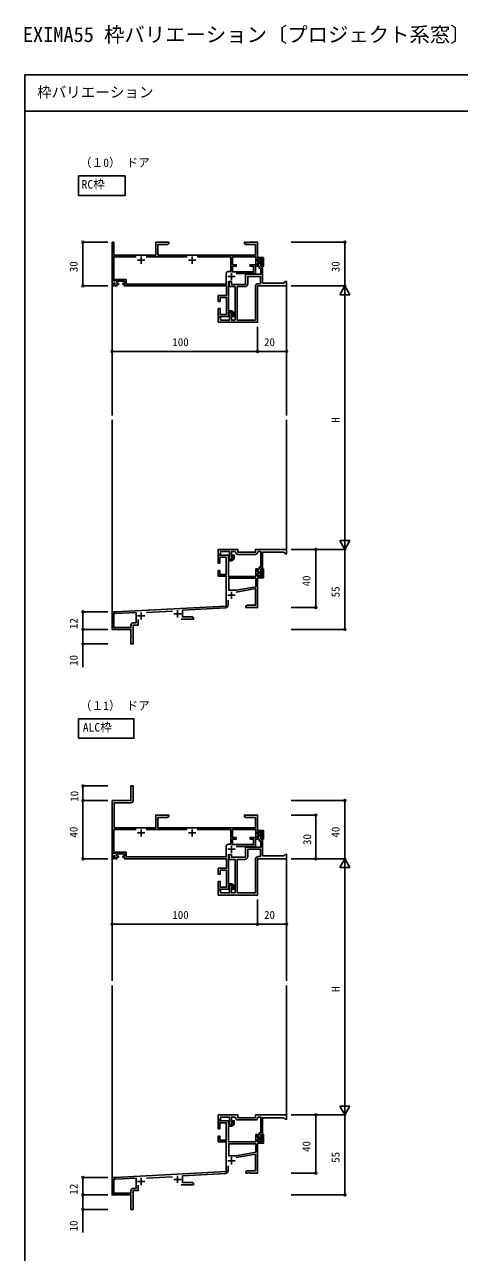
# Model space of a CAD drawing. Units: millimetres, scale not verified. Extents: x -437 to 438, y -681 to 679.
# Drawn here: x -437 to -138, y -165 to 679 of the extents above; entities that cross this region are included whole.
import ezdxf
from ezdxf.enums import TextEntityAlignment as Align

# ---------------------------------------------------------------- set-up
doc = ezdxf.new("R2010")
doc.units = ezdxf.units.MM
doc.header["$LTSCALE"] = 4
for name, color, linetype in [('0-1_USER1', 3, 'Continuous'), ('0-2_YKK_11', 7, 'Continuous'), ('0-3_YKK_12', 2, 'Continuous'), ('0-4_YKK_D', 6, 'Continuous'), ('0-5_YKK_ZWAK', 7, 'Continuous')]:
    doc.layers.add(name, color=color, linetype=linetype)
doc.styles.add('ＭＳ ゴシック', font='')
doc.styles.get('ＭＳ ゴシック').set_extended_font_data('MS Gothic')

msp = doc.modelspace()

# ---------------------------------------------------------------- linework, layer by layer
at = {"layer": '0-1_USER1'}
for points in [[(-399.8, 574.577), (-367.8, 574.577), (-367.8, 561.22), (-399.8, 561.22)], [(-399.8, 201.577), (-361.8, 201.577), (-361.8, 188.22), (-399.8, 188.22)]]:
    msp.add_lwpolyline(points, close=True, dxfattribs=at)
at = {"layer": '0-2_YKK_11'}
for p, q in [((-359.3, 516.7), (-354.3, 516.7)), ((-356.8, 519.2), (-356.8, 514.2)), ((-353.401, 519), (-325.199, 519)), ((-324.3, 516.7), (-319.3, 516.7)), ((-321.8, 519.2), (-321.8, 514.2)), ((-294.8, 508), (-294.8, 503)), ((-297.3, 505.5), (-292.3, 505.5)), ((-290.3, 314.506), (-278.3, 314.506)), ((-294.8, 288.906), (-294.8, 283.906)), ((-297.3, 286.406), (-292.3, 286.406)), ((-297, 283.07), (-297, 279.764)), ((-359.3, 272.206), (-354.3, 272.206)), ((-356.8, 274.706), (-356.8, 269.706)), ((-335.199, 275.463), (-353.141, 274.523)), ((-334.3, 273.706), (-329.3, 273.706)), ((-331.8, 276.206), (-331.8, 271.206)), ((-359.3, 123.109), (-354.3, 123.109)), ((-356.8, 125.609), (-356.8, 120.609)), ((-353.401, 125.409), (-325.199, 125.409)), ((-324.3, 123.109), (-319.3, 123.109)), ((-321.8, 125.609), (-321.8, 120.609)), ((-297.3, 111.909), (-292.3, 111.909)), ((-294.8, 114.409), (-294.8, 109.409)), ((-290.3, -74.085), (-278.3, -74.085)), ((-294.8, -99.685), (-294.8, -104.685)), ((-297.3, -102.185), (-292.3, -102.185)), ((-297, -105.521), (-297, -108.827)), ((-359.3, -116.385), (-354.3, -116.385)), ((-356.8, -113.885), (-356.8, -118.885)), ((-335.199, -113.128), (-353.141, -114.068)), ((-334.3, -114.885), (-329.3, -114.885)), ((-331.8, -112.385), (-331.8, -117.385))]:
    msp.add_line(p, q, dxfattribs=at)
for points in [[(-291.527, 507.5), (-278.3, 507.5), (-278.3, 512.5), (-276.8, 512.5), (-276.8, 514.18), (-276.24, 515.15), (-276.5, 515.6), (-276.8, 515.9), (-276.8, 517.5), (-273.8, 517.5), (-273.8, 513.262), (-274.34, 512.95), (-274.22, 512.5), (-272.8, 512.5), (-272.8, 518.5), (-276.8, 518.5), (-276.8, 529), (-282.842, 529), (-283.025, 528.88), (-283.575, 528.88), (-283.758, 529), (-283.842, 529), (-284.025, 528.88), (-284.575, 528.88), (-284.758, 529), (-285.8, 529), (-285.8, 528), (-284.761, 527.4), (-278.3, 527.4), (-278.3, 520.2), (-345.3, 520.2), (-345.3, 527.4), (-338.839, 527.4), (-337.8, 528), (-337.8, 529), (-346.8, 529), (-346.8, 520.2), (-375.6, 520.2), (-375.6, 529), (-376.8, 529)], [(-376.8, 529), (-376.8, 499), (-375.8, 499), (-375.8, 501), (-374.8, 501), (-374.8, 499), (-373.5, 499), (-373.5, 500), (-372.4, 500), (-372.4, 500.8), (-373.5, 500.8), (-373.5, 502.3), (-368.3, 502.3), (-368.3, 500.8), (-369.4, 500.8), (-369.4, 500), (-368.3, 500), (-368.3, 499), (-298.2, 499), (-298.2, 492.5), (-303.8, 492.5), (-303.8, 488.4), (-302.6, 488.4), (-302.6, 491.1), (-298.2, 491.1), (-298.2, 479.4), (-302.6, 479.4), (-302.6, 483.4), (-303.8, 483.4), (-303.8, 478), (-296.8, 478), (-296.8, 480.8), (-294.417, 480.8), (-293.8, 479.732), (-293.8, 479), (-294.8, 479), (-294.8, 478), (-292.8, 478), (-292.8, 480), (-293.406, 481.05)], [(-298.3, 507.5), (-298.3, 500.2), (-367.2, 500.2), (-367.2, 503.5), (-374.5, 503.5), (-374.5, 502.5), (-375.6, 502.5), (-375.6, 519), (-360.199, 519)], [(-318.401, 519), (-295.2, 519), (-295.2, 509), (-296.8, 509)], [(-303.804, 474), (-276.804, 474), (-276.804, 499), (-256.804, 499), (-256.804, 502), (-257.804, 502), (-258.304, 501.5), (-258.804, 501), (-273.304, 501), (-273.304, 512.5), (-274.504, 512.5), (-274.504, 517.1), (-276.804, 517.1), (-276.804, 515.9), (-275.704, 515.9), (-275.704, 514.3), (-276.004, 514), (-276.504, 513.5), (-276.504, 513.3), (-276.004, 512.8), (-275.704, 512.5), (-275.704, 511.3), (-274.504, 511.3), (-274.504, 507), (-285.104, 507), (-285.104, 500), (-294.804, 500), (-294.804, 502), (-296.304, 502), (-296.304, 498.5), (-292.304, 498.5), (-292.304, 475.5), (-294.804, 475.5), (-294.804, 479.004), (-294.554, 479.3), (-294.344, 479.746), (-294.953, 480.8), (-296.004, 480.8), (-296.004, 475.5), (-302.304, 475.5)], [(-294.705, 481.8), (-296.8, 481.8), (-296.8, 502.227)], [(-278.304, 498.5), (-278.304, 475.5), (-290.804, 475.5), (-290.804, 498.5), (-285.604, 498.5)], [(-283.604, 500.5), (-283.604, 505.5), (-274.804, 505.5), (-274.804, 500.5), (-276.304, 500.5)], [(-302.304, 475.5), (-302.304, 477.5), (-303.804, 477.5), (-303.804, 474)], [(-358.8, 269.806), (-358.8, 266.006), (-362.3, 266.006), (-362.3, 253.006), (-363.8, 253.006), (-363.8, 257.547), (-363.68, 257.731), (-363.68, 258.281), (-363.8, 258.464), (-363.8, 263.006), (-376.8, 263.006), (-376.8, 275.006), (-374.5, 275.006), (-298.3, 278.999), (-298.3, 299.506), (-303.8, 299.506), (-303.8, 303.406), (-302.8, 303.406), (-302.8, 300.706), (-298.3, 300.706), (-298.3, 312.606), (-302.8, 312.606), (-302.8, 308.406), (-303.8, 308.406), (-303.8, 314.006), (-296.8, 314.006), (-296.8, 311.206), (-294.417, 311.206), (-293.8, 312.274), (-293.8, 313.006), (-294.8, 313.006), (-294.8, 314.006), (-292.8, 314.006), (-292.8, 312.006), (-293.406, 310.956)], [(-256.8, 318.006), (-278.3, 318.006), (-278.3, 316.006), (-290.3, 316.006), (-290.3, 318.006), (-303.8, 318.006), (-303.8, 314.506), (-302.3, 314.506), (-302.3, 316.506), (-296, 316.506), (-296, 311.206), (-294.949, 311.206), (-294.34, 312.26), (-294.55, 312.706), (-294.8, 313.002), (-294.8, 316.506), (-292.3, 316.506), (-291.8, 316.006)], [(-276.8, 316.006), (-276.3, 316.506), (-274.5, 316.506), (-274.5, 305.706), (-275.7, 305.706), (-275.7, 304.506), (-276, 304.206), (-276.5, 303.706), (-276.5, 303.506), (-276, 303.006), (-275.7, 302.706), (-275.7, 301.106), (-276.8, 301.106), (-276.8, 299.906), (-274.5, 299.906), (-274.5, 304.506), (-273.3, 304.506), (-273.3, 316.006), (-258.8, 316.006), (-258.3, 315.506), (-257.8, 315.006), (-256.8, 315.006), (-256.8, 318.006)], [(-294.705, 310.206), (-296.8, 310.206), (-296.8, 299.406), (-278, 299.406), (-278, 304.506), (-276.8, 304.506), (-276.8, 302.825), (-276.24, 301.856), (-276.5, 301.406), (-276.8, 301.106), (-276.8, 299.506), (-273.8, 299.506), (-273.8, 303.744), (-274.34, 304.056), (-274.22, 304.506), (-272.8, 304.506), (-272.8, 298.506), (-276.8, 298.506), (-276.8, 278.006), (-281.842, 278.006), (-282.025, 278.126), (-282.575, 278.126), (-282.758, 278.006), (-282.842, 278.006), (-283.025, 278.126), (-283.575, 278.126), (-283.758, 278.006), (-284.8, 278.006), (-284.8, 279.006), (-283.761, 279.606), (-278.3, 279.606), (-278.3, 291.006), (-291.6, 288.661)], [(-360.3, 274.548), (-374.469, 273.806), (-375.6, 273.806), (-375.6, 264.206), (-363.8, 264.206), (-363.8, 266.006)], [(-362.3, 267.506), (-360.3, 267.506), (-360.3, 274.548)], [(-298.895, 277.766), (-328.3, 276.225), (-328.3, 271.606), (-321.839, 271.606), (-320.8, 271.006), (-320.8, 270.006), (-329.3, 270.006)], [(-376.8, 145.409), (-363.8, 145.409), (-363.8, 155.409), (-362.3, 155.409), (-362.3, 145.409)], [(-293.406, 87.459), (-292.8, 86.409), (-292.8, 84.409), (-294.8, 84.409), (-294.8, 85.409), (-293.8, 85.409), (-293.8, 86.141), (-294.417, 87.209), (-296.8, 87.209), (-296.8, 84.409), (-303.8, 84.409), (-303.8, 89.809), (-302.6, 89.809), (-302.6, 85.809), (-298.2, 85.809), (-298.2, 97.509), (-302.6, 97.509), (-302.6, 94.809), (-303.8, 94.809), (-303.8, 98.909), (-298.2, 98.909), (-298.2, 105.409), (-368.3, 105.409), (-368.3, 106.409), (-369.4, 106.409), (-369.4, 107.209), (-368.3, 107.209), (-368.3, 108.709), (-373.5, 108.709), (-373.5, 107.209), (-372.4, 107.209), (-372.4, 106.409), (-373.5, 106.409), (-373.5, 105.409), (-374.8, 105.409), (-374.8, 107.409), (-375.8, 107.409), (-375.8, 105.409), (-376.8, 105.409), (-376.8, 145.409)], [(-363.8, 143.909), (-375.3, 143.909), (-375.3, 126.609), (-346.8, 126.609), (-346.8, 135.409), (-337.8, 135.409), (-337.8, 134.409), (-338.839, 133.809), (-345.3, 133.809), (-345.3, 126.609), (-278.3, 126.609), (-278.3, 133.809), (-284.761, 133.809), (-285.8, 134.409), (-285.8, 135.409), (-284.758, 135.409), (-284.575, 135.289), (-284.025, 135.289), (-283.842, 135.409), (-283.758, 135.409), (-283.575, 135.289), (-283.025, 135.289), (-282.842, 135.409), (-276.8, 135.409), (-276.8, 124.909), (-272.8, 124.909), (-272.8, 118.909), (-274.22, 118.909), (-274.34, 119.359), (-273.8, 119.671), (-273.8, 123.909), (-276.8, 123.909), (-276.8, 122.309), (-276.5, 122.009), (-276.24, 121.559), (-276.8, 120.589), (-276.8, 118.909), (-278.3, 118.909), (-278.3, 113.909), (-291.527, 113.909)], [(-298.3, 113.909), (-298.3, 106.609), (-367.2, 106.609), (-367.2, 109.909), (-374.5, 109.909), (-374.5, 108.909), (-375.6, 108.909), (-375.6, 125.409), (-360.199, 125.409)], [(-318.401, 125.409), (-295.2, 125.409), (-295.2, 115.409), (-296.8, 115.409)], [(-303.804, 80.409), (-276.804, 80.409), (-276.804, 105.409), (-256.804, 105.409), (-256.804, 108.409), (-257.804, 108.409), (-258.304, 107.909), (-258.804, 107.409), (-273.304, 107.409), (-273.304, 118.909), (-274.504, 118.909), (-274.504, 123.509), (-276.804, 123.509), (-276.804, 122.309), (-275.704, 122.309), (-275.704, 120.709), (-276.004, 120.409), (-276.504, 119.909), (-276.504, 119.709), (-276.004, 119.209), (-275.704, 118.909), (-275.704, 117.709), (-274.504, 117.709), (-274.504, 113.409), (-285.104, 113.409), (-285.104, 106.409), (-294.804, 106.409), (-294.804, 108.409), (-296.304, 108.409), (-296.304, 104.909), (-292.304, 104.909), (-292.304, 81.909), (-294.804, 81.909), (-294.804, 85.413), (-294.554, 85.709), (-294.344, 86.155), (-294.953, 87.209), (-296.004, 87.209), (-296.004, 81.909), (-302.304, 81.909)], [(-283.604, 106.909), (-283.604, 111.909), (-274.804, 111.909), (-274.804, 106.909), (-276.304, 106.909)], [(-296.8, 108.636), (-296.8, 88.209), (-294.705, 88.209)], [(-278.304, 104.909), (-278.304, 81.909), (-290.804, 81.909), (-290.804, 104.909), (-285.604, 104.909)], [(-302.304, 81.909), (-302.304, 83.909), (-303.804, 83.909), (-303.804, 80.409)], [(-358.8, -118.785), (-358.8, -122.585), (-362.3, -122.585), (-362.3, -135.585), (-363.8, -135.585), (-363.8, -131.043), (-363.68, -130.86), (-363.68, -130.31), (-363.8, -130.127), (-363.8, -125.585), (-376.8, -125.585), (-376.8, -113.585), (-374.5, -113.585), (-298.3, -109.592), (-298.3, -89.085), (-303.8, -89.085), (-303.8, -85.185), (-302.8, -85.185), (-302.8, -87.885), (-298.3, -87.885), (-298.3, -75.985), (-302.8, -75.985), (-302.8, -80.185), (-303.8, -80.185), (-303.8, -74.585), (-296.8, -74.585), (-296.8, -77.385), (-294.417, -77.385), (-293.8, -76.317), (-293.8, -75.585), (-294.8, -75.585), (-294.8, -74.585), (-292.8, -74.585), (-292.8, -76.585), (-293.406, -77.635)], [(-256.8, -70.585), (-278.3, -70.585), (-278.3, -72.585), (-290.3, -72.585), (-290.3, -70.585), (-303.8, -70.585), (-303.8, -74.085), (-302.3, -74.085), (-302.3, -72.085), (-296, -72.085), (-296, -77.385), (-294.949, -77.385), (-294.34, -76.331), (-294.55, -75.885), (-294.8, -75.589), (-294.8, -72.085), (-292.3, -72.085), (-291.8, -72.585)], [(-276.8, -72.585), (-276.3, -72.085), (-274.5, -72.085), (-274.5, -82.885), (-275.7, -82.885), (-275.7, -84.085), (-276, -84.385), (-276.5, -84.885), (-276.5, -85.085), (-276, -85.585), (-275.7, -85.885), (-275.7, -87.485), (-276.8, -87.485), (-276.8, -88.685), (-274.5, -88.685), (-274.5, -84.085), (-273.3, -84.085), (-273.3, -72.585), (-258.8, -72.585), (-258.3, -73.085), (-257.8, -73.585), (-256.8, -73.585), (-256.8, -70.585)], [(-294.705, -78.385), (-296.8, -78.385), (-296.8, -89.185), (-278, -89.185), (-278, -84.085), (-276.8, -84.085), (-276.8, -85.766), (-276.24, -86.735), (-276.5, -87.185), (-276.8, -87.485), (-276.8, -89.085), (-273.8, -89.085), (-273.8, -84.847), (-274.34, -84.535), (-274.22, -84.085), (-272.8, -84.085), (-272.8, -90.085), (-276.8, -90.085), (-276.8, -110.585), (-281.842, -110.585), (-282.025, -110.465), (-282.575, -110.465), (-282.758, -110.585), (-282.842, -110.585), (-283.025, -110.465), (-283.575, -110.465), (-283.758, -110.585), (-284.8, -110.585), (-284.8, -109.585), (-283.761, -108.985), (-278.3, -108.985), (-278.3, -97.585), (-291.6, -99.93)], [(-360.3, -114.043), (-374.469, -114.785), (-375.6, -114.785), (-375.6, -124.385), (-363.8, -124.385), (-363.8, -122.585)], [(-362.3, -121.085), (-360.3, -121.085), (-360.3, -114.043)], [(-298.895, -110.825), (-328.3, -112.366), (-328.3, -116.985), (-321.839, -116.985), (-320.8, -117.585), (-320.8, -118.585), (-329.3, -118.585)]]:
    msp.add_lwpolyline(points, dxfattribs=at)
for points in [[(-278, 519), (-294, 519), (-294, 513.5), (-291.5, 513.5), (-291.5, 512.5), (-294, 512.5), (-294, 508.7), (-279.5, 508.7), (-279.5, 512.5), (-282, 512.5), (-282, 513.5), (-278, 513.5)], [(-278, 298.206), (-296.6, 298.206), (-296.6, 289.906), (-291.449, 289.906), (-278, 292.277)], [(-278, 125.409), (-294, 125.409), (-294, 119.909), (-291.5, 119.909), (-291.5, 118.909), (-294, 118.909), (-294, 115.109), (-279.5, 115.109), (-279.5, 118.909), (-282, 118.909), (-282, 119.909), (-278, 119.909)], [(-278, -90.385), (-296.6, -90.385), (-296.6, -98.685), (-291.449, -98.685), (-278, -96.314)]]:
    msp.add_lwpolyline(points, close=True, dxfattribs=at)
for centre, radius, start, end in [((-296.8, 507.5), 1.5, 90.00001, 179.99999), ((-285.604, 500.5), 2, 270, 360), ((-276.304, 498.5), 2, 89.99998, 180.00002), ((-294.705, 480.3), 1.5, 29.99999, 90.00001), ((-290.3, 316.006), 1.5, 180.00002, 270), ((-278.3, 316.006), 1.5, 270, 0), ((-294.705, 311.706), 1.5, 269.99999, 330.00001), ((-299, 279.764), 2, 273.00001, 359.99999), ((-362.3, 266.006), 1.5, 90.00001, 179.99999), ((-363.8, 145.409), 1.5, 270.00001, 359.99999), ((-296.8, 113.909), 1.5, 90.00001, 179.99999), ((-285.604, 106.909), 2, 270, 360), ((-276.304, 104.909), 2, 89.99998, 180.00002), ((-294.705, 86.709), 1.5, 29.99999, 90.00001), ((-290.3, -72.585), 1.5, 180.00002, 270), ((-278.3, -72.585), 1.5, 270, 0), ((-294.705, -76.885), 1.5, 269.99999, 330.00001), ((-299, -108.827), 2, 273.00001, 359.99999), ((-362.3, -122.585), 1.5, 90.00001, 179.99999)]:
    msp.add_arc(centre, radius, start, end, dxfattribs=at)
at = {"layer": '0-3_YKK_12'}
for p, q in [((-376.8, 410), (-376.8, 529)), ((-256.8, 410), (-256.8, 499)), ((-376.8, 263.006), (-376.8, 407)), ((-256.8, 318), (-256.8, 407)), ((-376.8, 21.409), (-376.8, 105.709)), ((-256.8, 21.409), (-256.8, 105.409)), ((-376.8, -125.585), (-376.8, 18.409)), ((-256.8, -70.591), (-256.8, 18.409))]:
    msp.add_line(p, q, dxfattribs=at)
at = {"layer": '0-4_YKK_D'}
for p, q in [((-379.8, 529), (-397.8, 529)), ((-396.8, 499), (-396.8, 529)), ((-253.8, 529), (-215.8, 529)), ((-216.8, 499), (-216.8, 529)), ((-379.8, 499), (-397.8, 499)), ((-253.8, 499), (-215.8, 499)), ((-253.8, 499), (-215.8, 499)), ((-216.8, 499), (-220.3, 492.938)), ((-216.8, 499), (-213.3, 492.938)), ((-216.8, 499), (-216.8, 486.876)), ((-220.3, 492.938), (-213.3, 492.938)), ((-216.8, 492), (-216.8, 325)), ((-376.8, 471), (-376.8, 453)), ((-276.8, 471), (-276.8, 453)), ((-276.8, 471), (-276.8, 453)), ((-256.8, 471), (-256.8, 453)), ((-376.8, 454), (-276.8, 454)), ((-276.8, 454), (-256.8, 454)), ((-216.8, 318), (-216.8, 330.124)), ((-216.8, 318), (-220.3, 324.062)), ((-213.3, 324.062), (-220.3, 324.062)), ((-216.8, 318), (-213.3, 324.062)), ((-253.8, 318.006), (-215.8, 318.006)), ((-253.8, 318.006), (-235.8, 318.006)), ((-253.8, 318), (-215.8, 318)), ((-236.8, 278.006), (-236.8, 318.006)), ((-216.8, 318.006), (-216.8, 263.006)), ((-379.8, 275.006), (-397.8, 275.006)), ((-396.8, 275.006), (-396.8, 263.006)), ((-253.8, 278.006), (-235.8, 278.006)), ((-379.8, 263.006), (-397.8, 263.006)), ((-379.8, 263.006), (-397.8, 263.006)), ((-253.8, 263.006), (-215.8, 263.006)), ((-379.8, 253.006), (-397.8, 253.006)), ((-379.8, 155.409), (-397.8, 155.409)), ((-396.8, 145.409), (-396.8, 155.409)), ((-379.8, 145.409), (-397.8, 145.409)), ((-379.8, 145.409), (-397.8, 145.409)), ((-396.8, 105.409), (-396.8, 145.409)), ((-253.8, 145.409), (-215.8, 145.409)), ((-216.8, 105.409), (-216.8, 145.409)), ((-253.8, 135.409), (-235.8, 135.409)), ((-236.8, 105.409), (-236.8, 135.409)), ((-379.8, 105.409), (-397.8, 105.409)), ((-253.8, 105.409), (-215.8, 105.409)), ((-253.8, 105.409), (-215.8, 105.409)), ((-253.8, 105.409), (-235.8, 105.409)), ((-216.8, 105.409), (-220.3, 99.347)), ((-216.8, 105.409), (-213.3, 99.347)), ((-216.8, 105.409), (-216.8, 93.285)), ((-220.3, 99.347), (-213.3, 99.347)), ((-216.8, 98.409), (-216.8, -63.591)), ((-376.8, 77.409), (-376.8, 59.409)), ((-276.8, 77.409), (-276.8, 59.409)), ((-276.8, 77.409), (-276.8, 59.409)), ((-256.8, 77.409), (-256.8, 59.409)), ((-376.8, 60.409), (-276.8, 60.409)), ((-276.8, 60.409), (-256.8, 60.409)), ((-216.8, -70.591), (-216.8, -58.467)), ((-216.8, -70.591), (-220.3, -64.529)), ((-213.3, -64.529), (-220.3, -64.529)), ((-216.8, -70.591), (-213.3, -64.529)), ((-253.8, -70.585), (-215.8, -70.585)), ((-253.8, -70.585), (-235.8, -70.585)), ((-253.8, -70.591), (-215.8, -70.591)), ((-236.8, -110.585), (-236.8, -70.585)), ((-216.8, -70.585), (-216.8, -125.585)), ((-379.8, -113.585), (-397.8, -113.585)), ((-396.8, -125.585), (-396.8, -113.585)), ((-253.8, -110.585), (-235.8, -110.585)), ((-379.8, -125.585), (-397.8, -125.585)), ((-379.8, -125.585), (-397.8, -125.585)), ((-253.8, -125.585), (-215.8, -125.585)), ((-379.8, -135.585), (-397.8, -135.585))]:
    msp.add_line(p, q, dxfattribs=at)
for points in [[(-396.8, 263.006), (-396.8, 253.006), (-396.8, 237.081)], [(-396.8, -125.585), (-396.8, -135.585), (-396.8, -151.51)]]:
    msp.add_lwpolyline(points, dxfattribs=at)
for centre in [(-396.8, 529), (-216.8, 529), (-396.8, 499), (-376.8, 454), (-276.8, 454), (-276.8, 454), (-256.8, 454), (-236.8, 318.006), (-236.8, 278.006), (-396.8, 275.006), (-396.8, 263.006), (-396.8, 263.006), (-216.8, 263.006), (-396.8, 253.006), (-396.8, 155.409), (-396.8, 145.409), (-396.8, 145.409), (-216.8, 145.409), (-236.8, 135.409), (-396.8, 105.409), (-236.8, 105.409), (-376.8, 60.409), (-276.8, 60.409), (-276.8, 60.409), (-256.8, 60.409), (-236.8, -70.585), (-396.8, -113.585), (-236.8, -110.585), (-396.8, -125.585), (-396.8, -125.585), (-216.8, -125.585), (-396.8, -135.585)]:
    msp.add_circle(centre, 0.637, dxfattribs=at)
at = {"layer": '0-5_YKK_ZWAK'}
for p, q in [((-436.8, 644), (-436.8, -681)), ((438.2, 644), (-436.8, 644)), ((438.2, 619), (-436.8, 619))]:
    msp.add_line(p, q, dxfattribs=at)

# ---------------------------------------------------------------- texts
at = {"layer": '0-1_USER1', "style": 'ＭＳ ゴシック'}
for s, height, p in [('EXIMA55 枠バリエーション〔プロジェクト系窓〕', 10.26, (-438.149, 663.5)), ('枠バリエーション', 7.331, (-428.311, 626.273)), ('（１0） ドア', 5.865, (-398.891, 579)), ('RC枠\u3000', 5.865, (-397.755, 564.091)), ('（１1） ドア', 5.865, (-398.891, 205.909)), ('ALC枠\u3000\u3000', 5.865, (-396.936, 191))]:
    msp.add_text(s, height=height, dxfattribs=at).set_placement(p, align=Align.BOTTOM_LEFT)
at = {"layer": '0-4_YKK_D', "style": 'ＭＳ ゴシック'}
for s, p in [('30', (-398.8, 508.46)), ('30', (-218.8, 508.46)), ('H', (-218.8, 405.006)), ('40', (-238.8, 292.551)), ('55', (-218.8, 285.051)), ('12', (-398.8, 263.253)), ('10', (-398.8, 237.93)), ('10', (-398.3, 144.571)), ('40', (-398.8, 119.955)), ('40', (-218.8, 119.955)), ('30', (-238.3, 114.869)), ('H', (-218.8, 13.915)), ('40', (-238.8, -96.04)), ('55', (-218.8, -103.54)), ('12', (-398.8, -125.338)), ('10', (-398.8, -150.661))]:
    msp.add_text(s, height=5.499, rotation=90, dxfattribs=at).set_placement(p, align=Align.BOTTOM_LEFT)
for s, p in [('100', (-335.365, 456)), ('20', (-272.34, 456)), ('100', (-335.365, 62.409)), ('20', (-272.34, 62.409))]:
    msp.add_text(s, height=5.499, dxfattribs=at).set_placement(p, align=Align.BOTTOM_LEFT)

doc.saveas('drawing.dxf')
